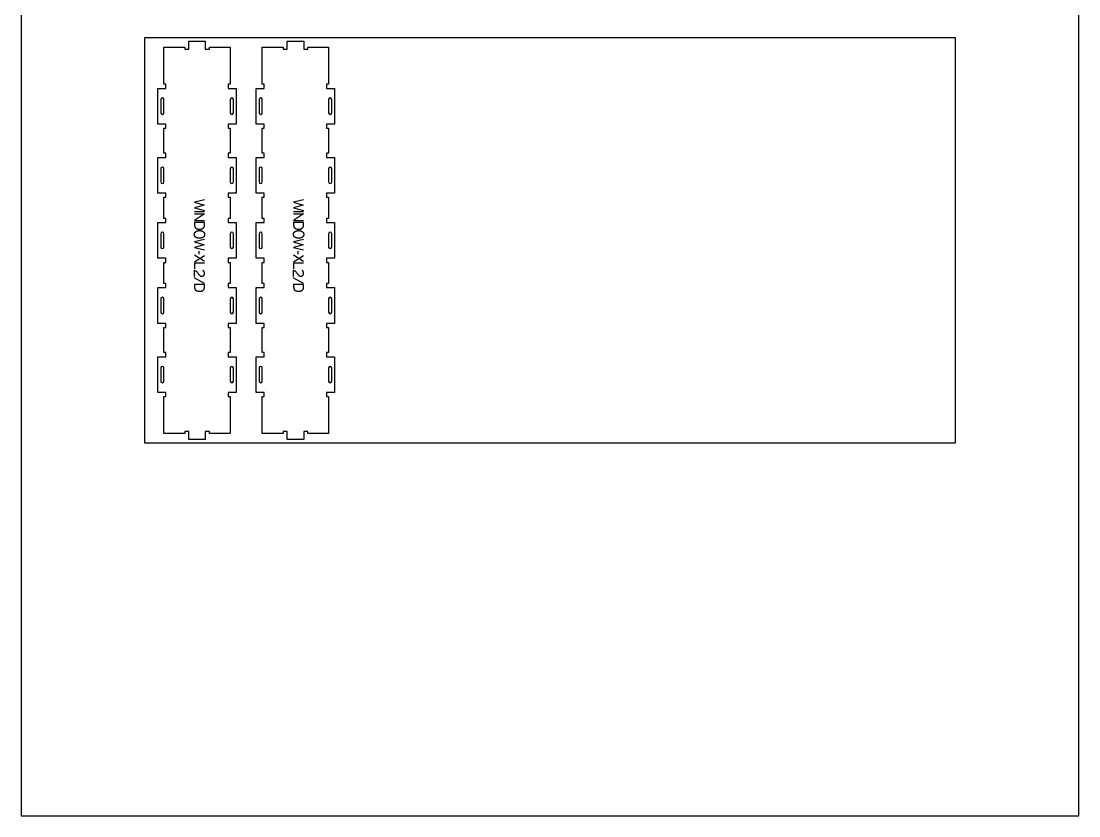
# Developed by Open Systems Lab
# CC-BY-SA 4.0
# Model space of a CAD drawing. Extents: x 0 to 4485, y 0 to 8771.
# Drawn here: x 0 to 3183, y 0 to 2393 of the extents above; entities that cross this region are included whole.
import ezdxf

# ---------------------------------------------------------------- set-up
doc = ezdxf.new("R2010")
doc.units = 0
for name, color, linetype in [('0_SHEET_SPRUCEPLY_2440X122', 1, 'CONTINUOUS'), ('1_ANYTOOL_1MMDEEP_LABELS_S', 2, 'CONTINUOUS'), ('3_ANYTOOL_CUTTHROUGH_INSID', 4, 'CONTINUOUS'), ('4_ANYTOOL_CUTTHROUGH_OUTSI', 5, 'CONTINUOUS'), ('DONOTCUT', 7, 'CONTINUOUS')]:
    doc.layers.add(name, color=color, linetype=linetype)

msp = doc.modelspace()

# ---------------------------------------------------------------- linework, layer by layer
at = {"layer": '0_SHEET_SPRUCEPLY_2440X122'}
msp.add_lwpolyline([(371.7, 2342.6), (371.7, 1122.6), (2811.7, 1122.6), (2811.7, 2342.6)], close=True, dxfattribs=at)
at = {"layer": '1_ANYTOOL_1MMDEEP_LABELS_S', "color": 2}
for points in [[(551.9, 1855.1), (521.9, 1847.4), (551, 1838.9), (521.9, 1830.5), (551.9, 1823)], [(850.1, 1855.1), (820.1, 1847.4), (849.2, 1838.9), (820.1, 1830.5), (850.1, 1823)], [(551.9, 1818.6), (521.9, 1818.6)], [(850.1, 1818.6), (820.1, 1818.6)], [(521.9, 1812.6), (551.9, 1812.6), (521.9, 1792.5), (551.9, 1792.5)], [(820.1, 1812.6), (850.1, 1812.6), (820.1, 1792.5), (850.1, 1792.5)], [(551.9, 1735.7), (521.9, 1728), (551, 1719.5), (521.9, 1711.1), (551.9, 1703.6)], [(850.1, 1735.7), (820.1, 1728), (849.2, 1719.5), (820.1, 1711.1), (850.1, 1703.6)], [(551.9, 1669), (521.9, 1687.9)], [(535.7, 1691.3), (535.7, 1700.1)], [(850.1, 1669), (820.1, 1687.9)], [(833.9, 1691.3), (833.9, 1700.1)], [(521.9, 1667.8), (551.9, 1686.7)], [(551.9, 1663.5), (521.9, 1663.5), (521.9, 1646.4)], [(820.1, 1667.8), (850.1, 1686.7)], [(850.1, 1663.5), (820.1, 1663.5), (820.1, 1646.4)], [(521.9, 1624.2), (521.9, 1642.5), (522.4, 1642.4), (522.6, 1642.3), (522.9, 1642.2), (523.1, 1642.1), (523.3, 1642), (523.5, 1642), (523.7, 1641.9), (523.9, 1641.8), (524.1, 1641.7), (524.3, 1641.5), (524.5, 1641.4), (524.7, 1641.3), (524.9, 1641.2), (525.1, 1641.1), (525.3, 1641), (525.5, 1640.8), (525.7, 1640.7), (525.9, 1640.6), (526.1, 1640.4), (526.3, 1640.3), (526.4, 1640.1), (526.6, 1640), (526.8, 1639.8), (527, 1639.7), (527.1, 1639.5), (527.3, 1639.4), (527.5, 1639.2), (527.6, 1639), (527.8, 1638.8), (528.1, 1638.5), (529.3, 1637), (530.5, 1635.5), (531.7, 1634), (532.8, 1632.5), (533.4, 1631.7), (533.9, 1631), (534.5, 1630.3), (535.1, 1629.6), (535.7, 1628.9), (536.3, 1628.3), (536.9, 1627.7), (537.5, 1627.1), (537.7, 1626.9), (537.8, 1626.8), (538, 1626.6), (538.1, 1626.5), (538.3, 1626.4), (538.5, 1626.3), (538.6, 1626.1), (538.8, 1626), (539, 1625.9), (539.2, 1625.8), (539.4, 1625.7), (539.5, 1625.6), (539.7, 1625.5), (539.9, 1625.4), (540.1, 1625.4), (540.3, 1625.3), (540.5, 1625.2), (540.7, 1625.2), (540.9, 1625.1), (541.1, 1625), (541.3, 1625), (541.5, 1624.9), (541.7, 1624.9), (541.9, 1624.8), (542.1, 1624.8), (542.3, 1624.8), (542.5, 1624.8), (542.7, 1624.7), (543, 1624.7), (543.2, 1624.7), (543.4, 1624.7), (543.6, 1624.7), (543.9, 1624.7), (544.1, 1624.7), (544.4, 1624.7), (544.6, 1624.7), (544.8, 1624.8), (545.1, 1624.8), (545.3, 1624.8), (545.5, 1624.9), (545.7, 1624.9), (546, 1624.9), (546.2, 1625), (546.4, 1625.1), (546.6, 1625.1), (546.8, 1625.2), (547, 1625.3), (547.2, 1625.3), (547.4, 1625.4), (547.6, 1625.5), (547.7, 1625.6), (547.9, 1625.7), (548.1, 1625.8), (548.3, 1625.9), (548.4, 1626), (548.6, 1626.1), (548.8, 1626.2), (548.9, 1626.4), (549.1, 1626.5), (549.2, 1626.6), (549.4, 1626.8), (549.5, 1626.9), (549.6, 1627.1), (549.8, 1627.2), (549.9, 1627.4), (550, 1627.5), (550.1, 1627.7), (550.3, 1627.9), (550.4, 1628.1), (550.5, 1628.2), (550.6, 1628.4), (550.7, 1628.6), (550.8, 1628.8), (550.9, 1628.9), (551, 1629.1), (551, 1629.3), (551.1, 1629.5), (551.2, 1629.7), (551.3, 1629.9), (551.3, 1630.1), (551.4, 1630.3), (551.5, 1630.5), (551.5, 1630.7), (551.6, 1630.9), (551.6, 1631.1), (551.7, 1631.3), (551.7, 1631.5), (551.7, 1631.8), (551.8, 1632), (551.8, 1632.2), (551.8, 1632.4), (551.8, 1632.7), (551.8, 1632.9), (551.9, 1633.1), (551.9, 1633.6), (551.9, 1634), (551.8, 1634.3), (551.8, 1634.7), (551.8, 1635), (551.7, 1635.4), (551.7, 1635.7), (551.6, 1636), (551.5, 1636.4), (551.5, 1636.7), (551.4, 1636.8), (551.4, 1637), (551.3, 1637.1), (551.3, 1637.3), (551.2, 1637.4), (551.1, 1637.6), (551.1, 1637.7), (551, 1637.9), (551, 1638), (550.9, 1638.1), (550.8, 1638.3), (550.7, 1638.4), (550.7, 1638.6), (550.6, 1638.7), (550.5, 1638.8), (550.4, 1639), (550.3, 1639.1), (550.2, 1639.2), (550.2, 1639.3), (550.1, 1639.5), (550, 1639.6), (549.9, 1639.7), (549.8, 1639.8), (549.7, 1639.9), (549.6, 1640.1), (549.5, 1640.2), (549.3, 1640.3), (549.2, 1640.4), (549.1, 1640.5), (549, 1640.6), (548.9, 1640.7), (548.8, 1640.8), (548.5, 1641), (548.2, 1641.2), (548, 1641.4), (547.7, 1641.6), (547.4, 1641.8), (547.1, 1641.9), (546.8, 1642.1)], [(820.1, 1624.2), (820.1, 1642.5), (820.6, 1642.4), (820.8, 1642.3), (821, 1642.2), (821.3, 1642.1), (821.5, 1642), (821.7, 1642), (821.9, 1641.9), (822.1, 1641.8), (822.3, 1641.7), (822.5, 1641.5), (822.7, 1641.4), (822.9, 1641.3), (823.1, 1641.2), (823.3, 1641.1), (823.5, 1641), (823.7, 1640.8), (823.9, 1640.7), (824.1, 1640.6), (824.3, 1640.4), (824.4, 1640.3), (824.6, 1640.1), (824.8, 1640), (825, 1639.8), (825.2, 1639.7), (825.3, 1639.5), (825.5, 1639.4), (825.7, 1639.2), (825.8, 1639), (826, 1638.8), (826.3, 1638.5), (827.5, 1637), (828.7, 1635.5), (829.9, 1634), (831, 1632.5), (831.5, 1631.7), (832.1, 1631), (832.7, 1630.3), (833.3, 1629.6), (833.9, 1628.9), (834.5, 1628.3), (835.1, 1627.7), (835.7, 1627.1), (835.9, 1626.9), (836, 1626.8), (836.2, 1626.6), (836.3, 1626.5), (836.5, 1626.4), (836.7, 1626.3), (836.8, 1626.1), (837, 1626), (837.2, 1625.9), (837.4, 1625.8), (837.5, 1625.7), (837.7, 1625.6), (837.9, 1625.5), (838.1, 1625.4), (838.3, 1625.4), (838.5, 1625.3), (838.7, 1625.2), (838.9, 1625.2), (839.1, 1625.1), (839.3, 1625), (839.5, 1625), (839.7, 1624.9), (839.9, 1624.9), (840.1, 1624.8), (840.3, 1624.8), (840.5, 1624.8), (840.7, 1624.8), (840.9, 1624.7), (841.2, 1624.7), (841.4, 1624.7), (841.6, 1624.7), (841.8, 1624.7), (842.1, 1624.7), (842.3, 1624.7), (842.6, 1624.7), (842.8, 1624.7), (843, 1624.8), (843.3, 1624.8), (843.5, 1624.8), (843.7, 1624.9), (843.9, 1624.9), (844.2, 1624.9), (844.4, 1625), (844.6, 1625.1), (844.8, 1625.1), (845, 1625.2), (845.2, 1625.3), (845.4, 1625.3), (845.6, 1625.4), (845.7, 1625.5), (845.9, 1625.6), (846.1, 1625.7), (846.3, 1625.8), (846.5, 1625.9), (846.6, 1626), (846.8, 1626.1), (846.9, 1626.2), (847.1, 1626.4), (847.2, 1626.5), (847.4, 1626.6), (847.5, 1626.8), (847.7, 1626.9), (847.8, 1627.1), (848, 1627.2), (848.1, 1627.4), (848.2, 1627.5), (848.3, 1627.7), (848.4, 1627.9), (848.6, 1628.1), (848.7, 1628.2), (848.8, 1628.4), (848.9, 1628.6), (849, 1628.8), (849.1, 1628.9), (849.1, 1629.1), (849.2, 1629.3), (849.3, 1629.5), (849.4, 1629.7), (849.5, 1629.9), (849.5, 1630.1), (849.6, 1630.3), (849.6, 1630.5), (849.7, 1630.7), (849.8, 1630.9), (849.8, 1631.1), (849.8, 1631.3), (849.9, 1631.5), (849.9, 1631.8), (850, 1632), (850, 1632.2), (850, 1632.4), (850, 1632.7), (850, 1632.9), (850, 1633.1), (850.1, 1633.6), (850, 1634), (850, 1634.3), (850, 1634.7), (850, 1635), (849.9, 1635.4), (849.9, 1635.7), (849.8, 1636), (849.7, 1636.4), (849.6, 1636.7), (849.6, 1636.8), (849.6, 1637), (849.5, 1637.1), (849.4, 1637.3), (849.4, 1637.4), (849.3, 1637.6), (849.3, 1637.7), (849.2, 1637.9), (849.1, 1638), (849.1, 1638.1), (849, 1638.3), (848.9, 1638.4), (848.9, 1638.6), (848.8, 1638.7), (848.7, 1638.8), (848.6, 1639), (848.5, 1639.1), (848.4, 1639.2), (848.3, 1639.3), (848.3, 1639.5), (848.2, 1639.6), (848.1, 1639.7), (848, 1639.8), (847.9, 1639.9), (847.7, 1640.1), (847.6, 1640.2), (847.5, 1640.3), (847.4, 1640.4), (847.3, 1640.5), (847.2, 1640.6), (847.1, 1640.7), (846.9, 1640.8), (846.7, 1641), (846.4, 1641.2), (846.1, 1641.4), (845.9, 1641.6), (845.6, 1641.8), (845.3, 1641.9), (845, 1642.1)], [(551.4, 1603), (520.6, 1620.2)], [(849.6, 1603), (818.8, 1620.2)]]:
    msp.add_lwpolyline(points, dxfattribs=at)
for points in [[(551.9, 1786.5), (521.9, 1786.5), (521.9, 1778), (522, 1777.5), (522, 1777.1), (522, 1776.7), (522, 1776.4), (522.1, 1776), (522.2, 1775.6), (522.2, 1775.2), (522.3, 1774.9), (522.4, 1774.5), (522.5, 1774.2), (522.6, 1773.9), (522.7, 1773.5), (522.8, 1773.2), (522.9, 1773.1), (523, 1772.9), (523, 1772.8), (523.1, 1772.6), (523.2, 1772.5), (523.2, 1772.3), (523.3, 1772.2), (523.4, 1772), (523.5, 1771.9), (523.6, 1771.8), (523.7, 1771.6), (523.8, 1771.5), (523.9, 1771.4), (523.9, 1771.2), (524, 1771.1), (524.1, 1771), (524.2, 1770.8), (524.4, 1770.7), (524.5, 1770.6), (524.6, 1770.5), (524.7, 1770.4), (524.8, 1770.3), (524.9, 1770.1), (525, 1770), (525.2, 1769.9), (525.3, 1769.8), (525.4, 1769.7), (525.5, 1769.6), (525.7, 1769.5), (525.8, 1769.4), (525.9, 1769.3), (526.1, 1769.2), (526.4, 1769), (526.7, 1768.9), (527, 1768.7), (527.6, 1768.4), (528.2, 1768.1), (528.8, 1767.8), (529.5, 1767.6), (530.1, 1767.3), (530.8, 1767.1), (531.4, 1766.9), (532.1, 1766.7), (532.7, 1766.6), (533.4, 1766.5), (534.1, 1766.3), (534.8, 1766.2), (535.5, 1766.2), (536.1, 1766.1), (536.8, 1766.1), (537.5, 1766.1), (538.1, 1766.1), (538.7, 1766.1), (539.3, 1766.2), (539.9, 1766.2), (540.5, 1766.3), (540.8, 1766.4), (541, 1766.4), (541.3, 1766.5), (541.6, 1766.6), (541.9, 1766.6), (542.2, 1766.7), (542.4, 1766.8), (542.7, 1766.9), (543, 1767), (543.2, 1767.1), (543.5, 1767.2), (543.8, 1767.3), (544.1, 1767.4), (544.3, 1767.5), (544.8, 1767.7), (545.4, 1768), (545.9, 1768.3), (546.4, 1768.6), (546.7, 1768.8), (547, 1769), (547.3, 1769.2), (547.5, 1769.4), (547.8, 1769.6), (548.1, 1769.8), (548.3, 1770), (548.6, 1770.2), (548.8, 1770.4), (549, 1770.7), (549.2, 1770.9), (549.4, 1771.1), (549.6, 1771.4), (549.8, 1771.6), (550, 1771.8), (550.2, 1772.1), (550.3, 1772.3), (550.5, 1772.6), (550.6, 1772.8), (550.7, 1773.1), (550.9, 1773.4), (551, 1773.6), (551.1, 1773.9), (551.2, 1774.2), (551.3, 1774.5), (551.3, 1774.7), (551.4, 1775), (551.5, 1775.3), (551.5, 1775.6), (551.5, 1775.9), (551.6, 1776.2), (551.6, 1776.5), (551.7, 1778.9), (551.8, 1781.4), (551.8, 1783.9)], [(850.1, 1786.5), (820.1, 1786.5), (820.1, 1778), (820.1, 1777.5), (820.2, 1777.1), (820.2, 1776.7), (820.2, 1776.4), (820.3, 1776), (820.3, 1775.6), (820.4, 1775.2), (820.5, 1774.9), (820.6, 1774.5), (820.7, 1774.2), (820.8, 1773.9), (820.9, 1773.5), (821, 1773.2), (821.1, 1773.1), (821.1, 1772.9), (821.2, 1772.8), (821.3, 1772.6), (821.4, 1772.5), (821.4, 1772.3), (821.5, 1772.2), (821.6, 1772), (821.7, 1771.9), (821.8, 1771.8), (821.9, 1771.6), (821.9, 1771.5), (822, 1771.4), (822.1, 1771.2), (822.2, 1771.1), (822.3, 1771), (822.4, 1770.8), (822.5, 1770.7), (822.7, 1770.6), (822.8, 1770.5), (822.9, 1770.4), (823, 1770.3), (823.1, 1770.1), (823.2, 1770), (823.3, 1769.9), (823.5, 1769.8), (823.6, 1769.7), (823.7, 1769.6), (823.9, 1769.5), (824, 1769.4), (824.1, 1769.3), (824.3, 1769.2), (824.6, 1769), (824.8, 1768.9), (825.2, 1768.7), (825.8, 1768.4), (826.4, 1768.1), (827, 1767.8), (827.7, 1767.6), (828.3, 1767.3), (829, 1767.1), (829.6, 1766.9), (830.3, 1766.7), (830.9, 1766.6), (831.6, 1766.5), (832.3, 1766.3), (833, 1766.2), (833.6, 1766.2), (834.3, 1766.1), (835, 1766.1), (835.7, 1766.1), (836.3, 1766.1), (836.9, 1766.1), (837.5, 1766.2), (838.1, 1766.2), (838.7, 1766.3), (838.9, 1766.4), (839.2, 1766.4), (839.5, 1766.5), (839.8, 1766.6), (840.1, 1766.6), (840.3, 1766.7), (840.6, 1766.8), (840.9, 1766.9), (841.2, 1767), (841.4, 1767.1), (841.7, 1767.2), (842, 1767.3), (842.2, 1767.4), (842.5, 1767.5), (843, 1767.7), (843.5, 1768), (844.1, 1768.3), (844.6, 1768.6), (844.9, 1768.8), (845.2, 1769), (845.5, 1769.2), (845.7, 1769.4), (846, 1769.6), (846.3, 1769.8), (846.5, 1770), (846.8, 1770.2), (847, 1770.4), (847.2, 1770.7), (847.4, 1770.9), (847.6, 1771.1), (847.8, 1771.4), (848, 1771.6), (848.2, 1771.8), (848.4, 1772.1), (848.5, 1772.3), (848.7, 1772.6), (848.8, 1772.8), (848.9, 1773.1), (849.1, 1773.4), (849.2, 1773.6), (849.3, 1773.9), (849.4, 1774.2), (849.4, 1774.5), (849.5, 1774.7), (849.6, 1775), (849.6, 1775.3), (849.7, 1775.6), (849.7, 1775.9), (849.8, 1776.2), (849.8, 1776.5), (849.9, 1778.9), (850, 1781.4), (850, 1783.9)], [(552.2, 1750), (552.2, 1749.6), (552.2, 1749.3), (552.2, 1748.9), (552.1, 1748.6), (552.1, 1748.4), (552.1, 1748.2), (552, 1748.1), (552, 1747.9), (552, 1747.7), (551.9, 1747.6), (551.9, 1747.4), (551.8, 1747.2), (551.8, 1747.1), (551.7, 1746.9), (551.7, 1746.8), (551.6, 1746.6), (551.6, 1746.5), (551.5, 1746.3), (551.4, 1746.2), (551.4, 1746), (551.3, 1745.9), (551.2, 1745.7), (551.2, 1745.6), (551.1, 1745.5), (551, 1745.3), (550.9, 1745.2), (550.8, 1745), (550.7, 1744.9), (550.5, 1744.7), (550.3, 1744.4), (550.1, 1744.2), (549.9, 1743.9), (549.7, 1743.7), (549.5, 1743.4), (549.3, 1743.2), (549.1, 1743), (548.8, 1742.8), (548.6, 1742.6), (548.3, 1742.4), (548.1, 1742.2), (547.8, 1742), (547.5, 1741.8), (547.3, 1741.6), (547, 1741.5), (546.7, 1741.3), (546.4, 1741.1), (546.1, 1741), (545.8, 1740.8), (545.5, 1740.7), (545.2, 1740.6), (544.9, 1740.4), (544.6, 1740.3), (544.3, 1740.2), (544, 1740.1), (543.6, 1740), (543.3, 1739.8), (543, 1739.8), (542.6, 1739.7), (542.3, 1739.6), (542, 1739.5), (541.3, 1739.3), (540.6, 1739.2), (539.9, 1739.1), (539.3, 1739), (538.6, 1739), (538, 1738.9), (537.3, 1738.9), (536.7, 1738.9), (536.1, 1738.9), (535.4, 1738.9), (534.8, 1739), (534.1, 1739), (533.5, 1739.1), (532.9, 1739.3), (532.2, 1739.4), (531.6, 1739.6), (531, 1739.7), (530.3, 1740), (529.7, 1740.2), (529, 1740.4), (528.4, 1740.7), (527.8, 1741), (527.1, 1741.3), (526.5, 1741.6), (526.2, 1741.8), (525.9, 1742), (525.6, 1742.2), (525.3, 1742.4), (525, 1742.6), (524.8, 1742.8), (524.5, 1743), (524.3, 1743.2), (524.1, 1743.3), (524, 1743.4), (523.9, 1743.6), (523.8, 1743.7), (523.7, 1743.8), (523.6, 1743.9), (523.5, 1744), (523.4, 1744.2), (523.3, 1744.3), (523.2, 1744.4), (523.1, 1744.5), (523, 1744.7), (522.9, 1744.8), (522.8, 1744.9), (522.7, 1745.1), (522.7, 1745.2), (522.6, 1745.3), (522.5, 1745.5), (522.4, 1745.6), (522.4, 1745.8), (522.3, 1745.9), (522.2, 1746), (522.2, 1746.2), (522.1, 1746.3), (522.1, 1746.5), (522, 1746.6), (521.9, 1746.8), (521.9, 1746.9), (521.8, 1747.3), (521.7, 1747.6), (521.6, 1747.9), (521.6, 1748.2), (521.5, 1748.6), (521.5, 1748.9), (521.4, 1749.3), (521.4, 1749.6), (521.4, 1750), (521.4, 1750.4), (521.4, 1750.7), (521.4, 1751.1), (521.4, 1751.5), (521.5, 1751.8), (521.5, 1752.2), (521.6, 1752.6), (521.6, 1752.9), (521.7, 1753.2), (521.8, 1753.6), (521.9, 1753.9), (521.9, 1754), (522, 1754.2), (522.1, 1754.4), (522.1, 1754.5), (522.2, 1754.7), (522.2, 1754.8), (522.3, 1755), (522.4, 1755.1), (522.5, 1755.3), (522.5, 1755.4), (522.6, 1755.5), (522.7, 1755.7), (522.8, 1755.8), (522.9, 1756), (522.9, 1756.1), (523, 1756.2), (523.1, 1756.4), (523.2, 1756.5), (523.3, 1756.6), (523.4, 1756.7), (523.5, 1756.9), (523.6, 1757), (523.7, 1757.1), (523.8, 1757.2), (524, 1757.4), (524.1, 1757.5), (524.2, 1757.6), (524.3, 1757.7), (524.4, 1757.8), (524.6, 1757.9), (524.8, 1758.1), (525.1, 1758.3), (525.4, 1758.5), (525.7, 1758.7), (525.9, 1758.9), (526.3, 1759.1), (526.6, 1759.3), (527.2, 1759.6), (527.9, 1759.9), (528.5, 1760.2), (529.2, 1760.5), (529.8, 1760.8), (530.5, 1761), (531.1, 1761.2), (531.8, 1761.4), (532.4, 1761.5), (533.1, 1761.7), (533.7, 1761.8), (534.4, 1761.9), (535, 1762), (535.7, 1762), (536.3, 1762), (537, 1762.1), (537.7, 1762), (538.4, 1762), (539.1, 1762), (539.7, 1761.9), (540.4, 1761.8), (541.1, 1761.7), (541.7, 1761.5), (542.4, 1761.3), (543, 1761.1), (543.7, 1760.9), (544.3, 1760.7), (544.9, 1760.4), (545.5, 1760.1), (546.2, 1759.8), (546.8, 1759.5), (547.4, 1759.2), (547.7, 1759), (548, 1758.8), (548.2, 1758.6), (548.5, 1758.4), (548.8, 1758.2), (549, 1758), (549.3, 1757.7), (549.5, 1757.5), (549.6, 1757.4), (549.7, 1757.3), (549.8, 1757.2), (549.9, 1757), (550, 1756.9), (550.1, 1756.8), (550.2, 1756.7), (550.3, 1756.5), (550.4, 1756.4), (550.5, 1756.3), (550.6, 1756.1), (550.7, 1756), (550.8, 1755.9), (550.8, 1755.7), (550.9, 1755.6), (551, 1755.4), (551.1, 1755.3), (551.1, 1755.1), (551.3, 1754.8), (551.4, 1754.5), (551.5, 1754.2), (551.6, 1753.9), (551.7, 1753.6), (551.8, 1753.3), (551.9, 1752.9), (552, 1752.6), (552, 1752.2), (552.1, 1751.9), (552.1, 1751.5), (552.2, 1751.2), (552.2, 1750.8), (552.2, 1750.4)], [(850.4, 1750), (850.4, 1749.6), (850.4, 1749.3), (850.3, 1748.9), (850.3, 1748.6), (850.3, 1748.4), (850.3, 1748.2), (850.2, 1748.1), (850.2, 1747.9), (850.2, 1747.7), (850.1, 1747.6), (850.1, 1747.4), (850, 1747.2), (850, 1747.1), (849.9, 1746.9), (849.9, 1746.8), (849.8, 1746.6), (849.8, 1746.5), (849.7, 1746.3), (849.6, 1746.2), (849.6, 1746), (849.5, 1745.9), (849.4, 1745.7), (849.3, 1745.6), (849.3, 1745.5), (849.2, 1745.3), (849.1, 1745.2), (849, 1745), (848.9, 1744.9), (848.7, 1744.7), (848.5, 1744.4), (848.3, 1744.2), (848.1, 1743.9), (847.9, 1743.7), (847.7, 1743.4), (847.5, 1743.2), (847.2, 1743), (847, 1742.8), (846.8, 1742.6), (846.5, 1742.4), (846.3, 1742.2), (846, 1742), (845.7, 1741.8), (845.4, 1741.6), (845.2, 1741.5), (844.9, 1741.3), (844.6, 1741.1), (844.3, 1741), (844, 1740.8), (843.7, 1740.7), (843.4, 1740.6), (843.1, 1740.4), (842.8, 1740.3), (842.5, 1740.2), (842.1, 1740.1), (841.8, 1740), (841.5, 1739.8), (841.2, 1739.8), (840.8, 1739.7), (840.5, 1739.6), (840.2, 1739.5), (839.5, 1739.3), (838.8, 1739.2), (838.1, 1739.1), (837.5, 1739), (836.8, 1739), (836.2, 1738.9), (835.5, 1738.9), (834.9, 1738.9), (834.2, 1738.9), (833.6, 1738.9), (833, 1739), (832.3, 1739), (831.7, 1739.1), (831.1, 1739.3), (830.4, 1739.4), (829.8, 1739.6), (829.1, 1739.7), (828.5, 1740), (827.9, 1740.2), (827.2, 1740.4), (826.6, 1740.7), (826, 1741), (825.3, 1741.3), (824.7, 1741.6), (824.4, 1741.8), (824.1, 1742), (823.8, 1742.2), (823.5, 1742.4), (823.2, 1742.6), (822.9, 1742.8), (822.7, 1743), (822.4, 1743.2), (822.3, 1743.3), (822.2, 1743.4), (822.1, 1743.6), (822, 1743.7), (821.9, 1743.8), (821.8, 1743.9), (821.7, 1744), (821.6, 1744.2), (821.5, 1744.3), (821.4, 1744.4), (821.3, 1744.5), (821.2, 1744.7), (821.1, 1744.8), (821, 1744.9), (820.9, 1745.1), (820.9, 1745.2), (820.8, 1745.3), (820.7, 1745.5), (820.6, 1745.6), (820.6, 1745.8), (820.5, 1745.9), (820.4, 1746), (820.4, 1746.2), (820.3, 1746.3), (820.2, 1746.5), (820.2, 1746.6), (820.1, 1746.8), (820.1, 1746.9), (820, 1747.3), (819.9, 1747.6), (819.8, 1747.9), (819.8, 1748.2), (819.7, 1748.6), (819.7, 1748.9), (819.6, 1749.3), (819.6, 1749.6), (819.6, 1750), (819.6, 1750.4), (819.6, 1750.7), (819.6, 1751.1), (819.6, 1751.5), (819.7, 1751.8), (819.7, 1752.2), (819.8, 1752.6), (819.8, 1752.9), (819.9, 1753.2), (820, 1753.6), (820.1, 1753.9), (820.1, 1754), (820.2, 1754.2), (820.3, 1754.4), (820.3, 1754.5), (820.4, 1754.7), (820.4, 1754.8), (820.5, 1755), (820.6, 1755.1), (820.6, 1755.3), (820.7, 1755.4), (820.8, 1755.5), (820.9, 1755.7), (821, 1755.8), (821, 1756), (821.1, 1756.1), (821.2, 1756.2), (821.3, 1756.4), (821.4, 1756.5), (821.5, 1756.6), (821.6, 1756.7), (821.7, 1756.9), (821.8, 1757), (821.9, 1757.1), (822, 1757.2), (822.1, 1757.4), (822.3, 1757.5), (822.4, 1757.6), (822.5, 1757.7), (822.6, 1757.8), (822.7, 1757.9), (823, 1758.1), (823.3, 1758.3), (823.6, 1758.5), (823.8, 1758.7), (824.1, 1758.9), (824.4, 1759.1), (824.8, 1759.3), (825.4, 1759.6), (826.1, 1759.9), (826.7, 1760.2), (827.4, 1760.5), (828, 1760.8), (828.7, 1761), (829.3, 1761.2), (830, 1761.4), (830.6, 1761.5), (831.3, 1761.7), (831.9, 1761.8), (832.6, 1761.9), (833.2, 1762), (833.9, 1762), (834.5, 1762), (835.2, 1762.1), (835.9, 1762), (836.6, 1762), (837.2, 1762), (837.9, 1761.9), (838.6, 1761.8), (839.3, 1761.7), (839.9, 1761.5), (840.6, 1761.3), (841.2, 1761.1), (841.9, 1760.9), (842.5, 1760.7), (843.1, 1760.4), (843.7, 1760.1), (844.4, 1759.8), (845, 1759.5), (845.6, 1759.2), (845.9, 1759), (846.2, 1758.8), (846.4, 1758.6), (846.7, 1758.4), (847, 1758.2), (847.2, 1758), (847.5, 1757.7), (847.7, 1757.5), (847.8, 1757.4), (847.9, 1757.3), (848, 1757.2), (848.1, 1757), (848.2, 1756.9), (848.3, 1756.8), (848.4, 1756.7), (848.5, 1756.5), (848.6, 1756.4), (848.7, 1756.3), (848.8, 1756.1), (848.9, 1756), (849, 1755.9), (849, 1755.7), (849.1, 1755.6), (849.2, 1755.4), (849.3, 1755.3), (849.3, 1755.1), (849.5, 1754.8), (849.6, 1754.5), (849.7, 1754.2), (849.8, 1753.9), (849.9, 1753.6), (850, 1753.3), (850.1, 1752.9), (850.2, 1752.6), (850.2, 1752.2), (850.3, 1751.9), (850.3, 1751.5), (850.4, 1751.2), (850.4, 1750.8), (850.4, 1750.4)], [(551.9, 1599.6), (521.9, 1599.6), (521.9, 1591.1), (522, 1590.6), (522, 1590.2), (522, 1589.8), (522, 1589.5), (522.1, 1589.1), (522.2, 1588.7), (522.2, 1588.3), (522.3, 1588), (522.4, 1587.6), (522.5, 1587.3), (522.6, 1587), (522.7, 1586.6), (522.8, 1586.3), (522.9, 1586.2), (523, 1586), (523, 1585.9), (523.1, 1585.7), (523.2, 1585.6), (523.2, 1585.4), (523.3, 1585.3), (523.4, 1585.1), (523.5, 1585), (523.6, 1584.9), (523.7, 1584.7), (523.8, 1584.6), (523.9, 1584.5), (523.9, 1584.3), (524, 1584.2), (524.1, 1584.1), (524.2, 1583.9), (524.4, 1583.8), (524.5, 1583.7), (524.6, 1583.6), (524.7, 1583.5), (524.8, 1583.4), (524.9, 1583.2), (525, 1583.1), (525.2, 1583), (525.3, 1582.9), (525.4, 1582.8), (525.5, 1582.7), (525.7, 1582.6), (525.8, 1582.5), (525.9, 1582.4), (526.1, 1582.3), (526.4, 1582.1), (526.7, 1582), (527, 1581.8), (527.6, 1581.5), (528.2, 1581.2), (528.8, 1580.9), (529.5, 1580.7), (530.1, 1580.4), (530.8, 1580.2), (531.4, 1580), (532.1, 1579.8), (532.7, 1579.7), (533.4, 1579.6), (534.1, 1579.4), (534.8, 1579.3), (535.5, 1579.3), (536.1, 1579.2), (536.8, 1579.2), (537.5, 1579.2), (538.1, 1579.2), (538.7, 1579.2), (539.3, 1579.3), (539.9, 1579.3), (540.5, 1579.4), (540.8, 1579.5), (541, 1579.5), (541.3, 1579.6), (541.6, 1579.7), (541.9, 1579.7), (542.2, 1579.8), (542.4, 1579.9), (542.7, 1580), (543, 1580.1), (543.2, 1580.2), (543.5, 1580.3), (543.8, 1580.4), (544.1, 1580.5), (544.3, 1580.6), (544.8, 1580.8), (545.4, 1581.1), (545.9, 1581.4), (546.4, 1581.7), (546.7, 1581.9), (547, 1582.1), (547.3, 1582.3), (547.5, 1582.5), (547.8, 1582.7), (548.1, 1582.9), (548.3, 1583.1), (548.6, 1583.3), (548.8, 1583.5), (549, 1583.8), (549.2, 1584), (549.4, 1584.2), (549.6, 1584.5), (549.8, 1584.7), (550, 1584.9), (550.2, 1585.2), (550.3, 1585.4), (550.5, 1585.7), (550.6, 1585.9), (550.7, 1586.2), (550.9, 1586.5), (551, 1586.7), (551.1, 1587), (551.2, 1587.3), (551.3, 1587.6), (551.3, 1587.8), (551.4, 1588.1), (551.5, 1588.4), (551.5, 1588.7), (551.5, 1589), (551.6, 1589.3), (551.6, 1589.6), (551.7, 1592), (551.8, 1594.5), (551.8, 1597)], [(850.1, 1599.6), (820.1, 1599.6), (820.1, 1591.1), (820.1, 1590.6), (820.2, 1590.2), (820.2, 1589.8), (820.2, 1589.5), (820.3, 1589.1), (820.3, 1588.7), (820.4, 1588.3), (820.5, 1588), (820.6, 1587.6), (820.7, 1587.3), (820.8, 1587), (820.9, 1586.6), (821, 1586.3), (821.1, 1586.2), (821.1, 1586), (821.2, 1585.9), (821.3, 1585.7), (821.4, 1585.6), (821.4, 1585.4), (821.5, 1585.3), (821.6, 1585.1), (821.7, 1585), (821.8, 1584.9), (821.9, 1584.7), (821.9, 1584.6), (822, 1584.5), (822.1, 1584.3), (822.2, 1584.2), (822.3, 1584.1), (822.4, 1583.9), (822.5, 1583.8), (822.7, 1583.7), (822.8, 1583.6), (822.9, 1583.5), (823, 1583.4), (823.1, 1583.2), (823.2, 1583.1), (823.3, 1583), (823.5, 1582.9), (823.6, 1582.8), (823.7, 1582.7), (823.9, 1582.6), (824, 1582.5), (824.1, 1582.4), (824.3, 1582.3), (824.6, 1582.1), (824.8, 1582), (825.2, 1581.8), (825.8, 1581.5), (826.4, 1581.2), (827, 1580.9), (827.7, 1580.7), (828.3, 1580.4), (829, 1580.2), (829.6, 1580), (830.3, 1579.8), (830.9, 1579.7), (831.6, 1579.6), (832.3, 1579.4), (833, 1579.3), (833.6, 1579.3), (834.3, 1579.2), (835, 1579.2), (835.7, 1579.2), (836.3, 1579.2), (836.9, 1579.2), (837.5, 1579.3), (838.1, 1579.3), (838.7, 1579.4), (838.9, 1579.5), (839.2, 1579.5), (839.5, 1579.6), (839.8, 1579.7), (840.1, 1579.7), (840.3, 1579.8), (840.6, 1579.9), (840.9, 1580), (841.2, 1580.1), (841.4, 1580.2), (841.7, 1580.3), (842, 1580.4), (842.2, 1580.5), (842.5, 1580.6), (843, 1580.8), (843.5, 1581.1), (844.1, 1581.4), (844.6, 1581.7), (844.9, 1581.9), (845.2, 1582.1), (845.5, 1582.3), (845.7, 1582.5), (846, 1582.7), (846.3, 1582.9), (846.5, 1583.1), (846.8, 1583.3), (847, 1583.5), (847.2, 1583.8), (847.4, 1584), (847.6, 1584.2), (847.8, 1584.5), (848, 1584.7), (848.2, 1584.9), (848.4, 1585.2), (848.5, 1585.4), (848.7, 1585.7), (848.8, 1585.9), (848.9, 1586.2), (849.1, 1586.5), (849.2, 1586.7), (849.3, 1587), (849.4, 1587.3), (849.4, 1587.6), (849.5, 1587.8), (849.6, 1588.1), (849.6, 1588.4), (849.7, 1588.7), (849.7, 1589), (849.8, 1589.3), (849.8, 1589.6), (849.9, 1592), (850, 1594.5), (850, 1597)]]:
    msp.add_lwpolyline(points, close=True, dxfattribs=at)
at = {"layer": '3_ANYTOOL_CUTTHROUGH_INSID', "color": 4}
for points in [[(429.8, 2116.6), (429.8, 2156.6, 1), (420.3, 2156.6), (420.3, 2116.6, 1)], [(629.3, 2116.6, 1), (638.8, 2116.6), (638.8, 2156.6, 1), (629.3, 2156.6)], [(725.8, 2116.6), (725.8, 2156.6, 1), (716.3, 2156.6), (716.3, 2116.6, 1)], [(925.3, 2116.6, 1), (934.8, 2116.6), (934.8, 2156.6, 1), (925.3, 2156.6)], [(429.8, 1908.6), (429.8, 1948.6, 1), (420.3, 1948.6), (420.3, 1908.6, 1)], [(629.3, 1908.6, 1), (638.8, 1908.6), (638.8, 1948.6, 1), (629.3, 1948.6)], [(725.8, 1908.6), (725.8, 1948.6, 1), (716.3, 1948.6), (716.3, 1908.6, 1)], [(925.3, 1908.6, 1), (934.8, 1908.6), (934.8, 1948.6, 1), (925.3, 1948.6)], [(429.8, 1712.6), (429.8, 1752.6, 1), (420.3, 1752.6), (420.3, 1712.6, 1)], [(629.4, 1712.6, 1), (638.9, 1712.6), (638.9, 1752.6, 1), (629.4, 1752.6)], [(725.8, 1712.6), (725.8, 1752.6, 1), (716.3, 1752.6), (716.3, 1712.6, 1)], [(925.4, 1712.6, 1), (934.9, 1712.6), (934.9, 1752.6, 1), (925.4, 1752.6)], [(429.8, 1516.6), (429.8, 1556.6, 1), (420.3, 1556.6), (420.3, 1516.6, 1)], [(629.3, 1516.6, 1), (638.8, 1516.6), (638.8, 1556.6, 1), (629.3, 1556.6)], [(725.8, 1516.6), (725.8, 1556.6, 1), (716.3, 1556.6), (716.3, 1516.6, 1)], [(925.3, 1516.6, 1), (934.8, 1516.6), (934.8, 1556.6, 1), (925.3, 1556.6)], [(429.8, 1308.6), (429.8, 1348.6, 1), (420.3, 1348.6), (420.3, 1308.6, 1)], [(629.3, 1308.6, 1), (638.8, 1308.6), (638.8, 1348.6, 1), (629.3, 1348.6)], [(725.8, 1308.6), (725.8, 1348.6, 1), (716.3, 1348.6), (716.3, 1308.6, 1)], [(925.3, 1308.6, 1), (934.8, 1308.6), (934.8, 1348.6, 1), (925.3, 1348.6)]]:
    msp.add_lwpolyline(points, format="xyb", close=True, dxfattribs=at)
at = {"layer": '4_ANYTOOL_CUTTHROUGH_OUTSI', "color": 5}
for points in [[(629.3, 2202.8), (623.3, 2202.8), (623.3, 2190.3), (647.3, 2190.3), (647.3, 2082.8), (623.3, 2082.8), (623.3, 2070.3), (629.3, 2070.3), (629.3, 1994.8), (623.3, 1994.8), (623.3, 1982.3), (647.3, 1982.3), (647.3, 1874.8), (623.3, 1874.8), (623.3, 1862.3), (629.3, 1862.3), (629.4, 1798.8), (623.4, 1798.8), (623.4, 1786.3), (647.4, 1786.3), (647.4, 1678.8), (623.4, 1678.8), (623.4, 1666.3), (629.4, 1666.3), (629.3, 1602.8), (623.3, 1602.8), (623.3, 1590.3), (647.3, 1590.3), (647.3, 1482.8), (623.3, 1482.8), (623.3, 1470.3), (629.3, 1470.3), (629.3, 1394.8), (623.3, 1394.8), (623.3, 1382.3), (647.3, 1382.3), (647.3, 1274.8), (623.3, 1274.8), (623.3, 1262.3), (629.3, 1262.3), (629.3, 1150.8), (566.8, 1150.8), (566.8, 1156.8), (554.3, 1156.8), (554.3, 1132.8), (504.8, 1132.8), (504.8, 1156.8), (492.3, 1156.8), (492.3, 1150.8), (429.8, 1150.8), (429.8, 1262.3), (435.8, 1262.3), (435.8, 1274.8), (411.8, 1274.8), (411.8, 1382.3), (435.8, 1382.3), (435.8, 1394.8), (429.8, 1394.8), (429.8, 1470.3), (435.8, 1470.3), (435.8, 1482.8), (411.8, 1482.8), (411.8, 1590.3), (435.8, 1590.3), (435.8, 1602.8), (429.8, 1602.8), (429.8, 1666.3), (435.8, 1666.3), (435.8, 1678.8), (411.8, 1678.8), (411.8, 1786.3), (435.8, 1786.3), (435.8, 1798.8), (429.8, 1798.8), (429.8, 1862.3), (435.8, 1862.3), (435.8, 1874.8), (411.8, 1874.8), (411.8, 1982.3), (435.8, 1982.3), (435.8, 1994.8), (429.8, 1994.8), (429.8, 2070.3), (435.8, 2070.3), (435.8, 2082.8), (411.8, 2082.8), (411.8, 2190.3), (435.8, 2190.3), (435.8, 2202.8), (429.8, 2202.8), (429.8, 2314.3), (492.3, 2314.3), (492.3, 2308.3), (504.8, 2308.3), (504.8, 2332.3), (554.3, 2332.3), (554.3, 2308.3), (566.8, 2308.3), (566.8, 2314.3), (629.3, 2314.3)], [(925.3, 2202.8), (919.3, 2202.8), (919.3, 2190.3), (943.3, 2190.3), (943.3, 2082.8), (919.3, 2082.8), (919.3, 2070.3), (925.3, 2070.3), (925.3, 1994.8), (919.3, 1994.8), (919.3, 1982.3), (943.3, 1982.3), (943.3, 1874.8), (919.3, 1874.8), (919.3, 1862.3), (925.3, 1862.3), (925.4, 1798.8), (919.4, 1798.8), (919.4, 1786.3), (943.4, 1786.3), (943.4, 1678.8), (919.4, 1678.8), (919.4, 1666.3), (925.4, 1666.3), (925.3, 1602.8), (919.3, 1602.8), (919.3, 1590.3), (943.3, 1590.3), (943.3, 1482.8), (919.3, 1482.8), (919.3, 1470.3), (925.3, 1470.3), (925.3, 1394.8), (919.3, 1394.8), (919.3, 1382.3), (943.3, 1382.3), (943.3, 1274.8), (919.3, 1274.8), (919.3, 1262.3), (925.3, 1262.3), (925.3, 1150.8), (862.8, 1150.8), (862.8, 1156.8), (850.3, 1156.8), (850.3, 1132.8), (800.8, 1132.8), (800.8, 1156.8), (788.3, 1156.8), (788.3, 1150.8), (725.8, 1150.8), (725.8, 1262.3), (731.8, 1262.3), (731.8, 1274.8), (707.8, 1274.8), (707.8, 1382.3), (731.8, 1382.3), (731.8, 1394.8), (725.8, 1394.8), (725.8, 1470.3), (731.8, 1470.3), (731.8, 1482.8), (707.8, 1482.8), (707.8, 1590.3), (731.8, 1590.3), (731.8, 1602.8), (725.8, 1602.8), (725.8, 1666.3), (731.8, 1666.3), (731.8, 1678.8), (707.8, 1678.8), (707.8, 1786.3), (731.8, 1786.3), (731.8, 1798.8), (725.8, 1798.8), (725.8, 1862.3), (731.8, 1862.3), (731.8, 1874.8), (707.8, 1874.8), (707.8, 1982.3), (731.8, 1982.3), (731.8, 1994.8), (725.8, 1994.8), (725.8, 2070.3), (731.8, 2070.3), (731.8, 2082.8), (707.8, 2082.8), (707.8, 2190.3), (731.8, 2190.3), (731.8, 2202.8), (725.8, 2202.8), (725.8, 2314.3), (788.3, 2314.3), (788.3, 2308.3), (800.8, 2308.3), (800.8, 2332.3), (850.3, 2332.3), (850.3, 2308.3), (862.8, 2308.3), (862.8, 2314.3), (925.3, 2314.3)]]:
    msp.add_lwpolyline(points, close=True, dxfattribs=at)
at = {"layer": 'DONOTCUT'}
msp.add_lwpolyline([(0, 0), (3183.4, 0), (3183.4, 5593.4), (0, 5593.4)], close=True, dxfattribs=at)

doc.saveas('drawing.dxf')
